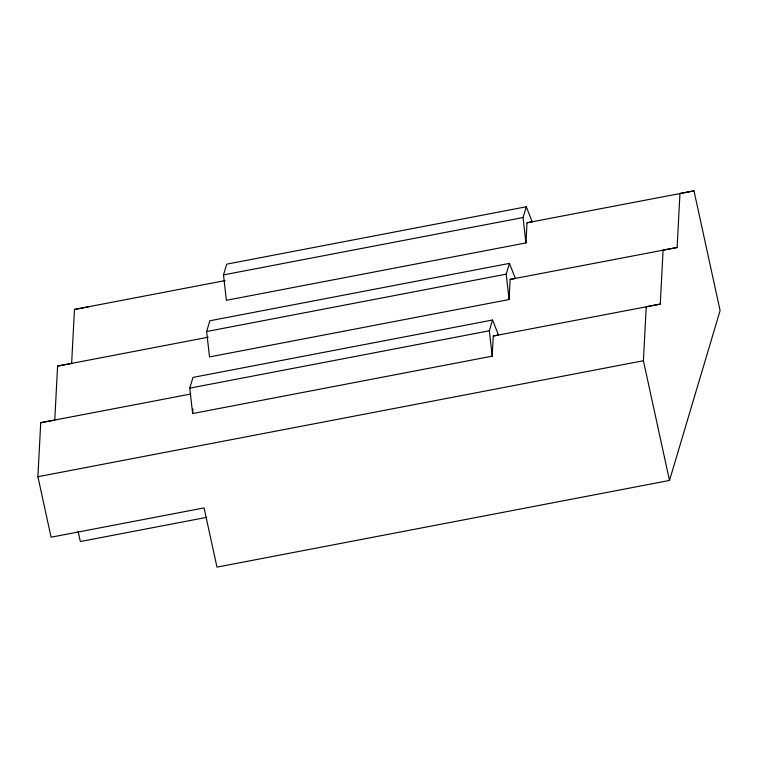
<?xml version="1.0" encoding="UTF-8"?>
<svg xmlns="http://www.w3.org/2000/svg" width="758" height="758" viewBox="0 0 758 758"><rect width="100%" height="100%" fill="white"/><g stroke="black" fill="none" stroke-linecap="round" stroke-linejoin="round"><path stroke-width="1.14" d="M510.125 279.399L515.364 278.423L509.414 263.396L209.843 320.776L206.64 331.521L209.511 356.923L509.073 299.543L510.125 279.399L677.131 247.496L679.964 193.48L693.996 190.874L720.1 310.591L669.504 480.449L216.968 567.126L204.063 507.907L51.089 537.204L37.9 476.716L40.724 422.699L190.741 394.046M208.242 337.215L57.589 366.076L54.765 420.093L40.724 422.699M225.107 280.593L74.455 309.454L71.631 363.47L57.589 366.076M677.131 247.496L663.098 250.102L660.265 304.119L493.259 336.021L492.207 356.165L192.646 413.546L192.873 409.064M526.99 222.776L532.23 221.8L526.279 206.773L226.708 264.154L223.506 274.898L226.367 300.301L525.938 242.93L526.99 222.776L693.996 190.874M669.504 480.449L643.409 360.742L646.233 306.725L660.265 304.119M192.646 413.546L189.775 388.143L192.977 377.399L492.548 320.018L498.499 335.045L493.259 336.021M492.207 356.165L489.346 330.772L492.548 320.018M509.073 299.543L506.211 274.15L509.414 263.396M525.938 242.93L523.077 217.527L526.279 206.773M223.506 274.898L523.077 217.527M206.64 331.521L506.211 274.15M189.775 388.143L489.346 330.772M37.9 476.716L643.409 360.742M206.669 517.344L80.348 541.534L78.121 531.282M74.455 309.454L88.497 306.848"/></g></svg>
